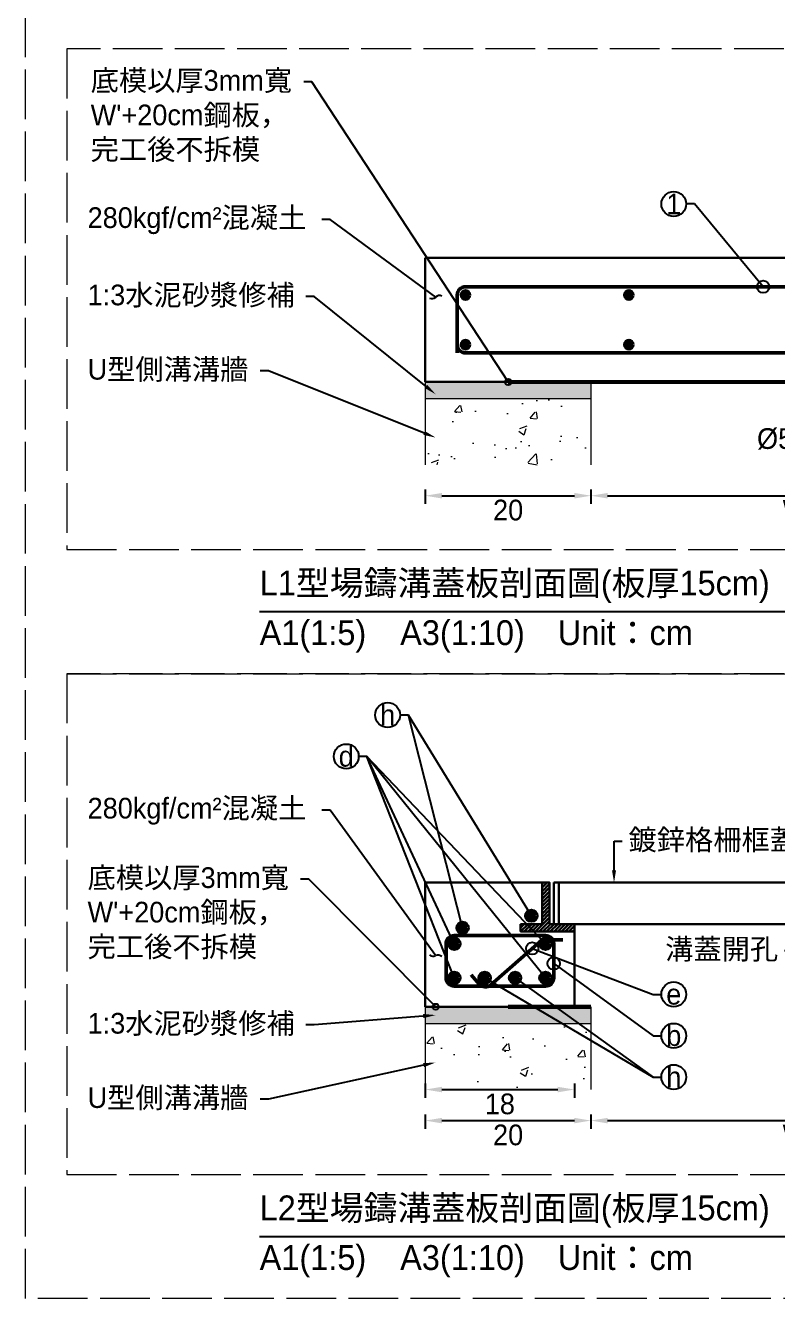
# Model space of a CAD drawing. Extents: x -2931 to 4779, y -2120 to 304.
# Drawn here: x -970.9 to -789.3, y -1307.5 to -999.8 of the extents above; entities that cross this region are included whole.
import ezdxf
from ezdxf import colors
from ezdxf.entities.mleader import LeaderData, LeaderLine
from ezdxf.math import Vec2, Vec3

# ---------------------------------------------------------------- set-up
doc = ezdxf.new("R2010")
doc.units = 0
doc.header["$MEASUREMENT"] = 0
doc.linetypes.add('ACAD_ISO02W100', pattern=[15, 12, -3])
doc.layers.add('一、4.基本-隱藏', color=9, linetype='ACAD_ISO02W100', lineweight=20, plot=False)
doc.layers.add('三、3.文字-註解文字', color=2, linetype='Continuous')
for name, color, linetype, lineweight in [('二、1.繪圖-既有設施', 8, 'Continuous', 20), ('二、2.繪圖-施作項目', 181, 'Continuous', 30), ('二、5.繪圖-鋼筋', 60, 'Continuous', 50), ('二、6.繪圖-其他施作項目', 35, 'Continuous', 30)]:
    doc.layers.add(name, color=color, linetype=linetype, lineweight=lineweight)
doc.styles.add('次圖名(詳圖)', font='MS PGothic.ttf', dxfattribs={"height": 6})
doc.styles.add('註解文字', font='MS PGothic.ttf', dxfattribs={"height": 5})
doc.dimstyles.new('註解文字', dxfattribs={"dimtxt": 5, "dimasz": 4, "dimexe": 2, "dimexo": 2.5, "dimgap": 1, "dimtad": 2, "dimzin": 0, "dimdsep": 46, "dimtxsty": '註解文字', "dimcen": 0.1, "dimclrd": 256, "dimclre": 256, "dimclrt": 256, "dimadec": 0, "dimazin": 0, "dimtfac": 1, "dimtofl": 0, "dimtmove": 0, "dimatfit": 3, "dimfxl": 1.5, "dimfxlon": 1, "dimtolj": 1, "dimtzin": 0, "dimlwd": -1, "dimlwe": -1, "dimarcsym": 1})

# ---------------------------------------------------------------- blocks, each defined once
blk = doc.blocks.new('_Integral')
at = {"color": 0, "linetype": 'ByBlock', "lineweight": -2}
for centre, start, end in [((0.44, -0.09), 102, 168), ((-0.44, 0.09), 282, 348)]:
    blk.add_arc(centre, 0.454, start, end, dxfattribs=at)
blk = doc.blocks.new('_Small')
at = {"color": 0, "linetype": 'ByBlock', "lineweight": -2}
blk.add_circle((0, 0), 0.25, dxfattribs=at)
blk = doc.blocks.new('*D149')
at = {"layer": 'Defpoints', "color": 0, "transparency": 16777216}
for p in [(-874.31, -1083.96), (-834.31, -1083.96), (-834.31, -1113.46)]:
    blk.add_point(p, dxfattribs=at)
at = {"layer": '三、3.文字-註解文字', "transparency": 16777216}
for p, q in [((-874.31, -1111.96), (-874.31, -1115.46)), ((-870.31, -1113.46), (-838.31, -1113.46)), ((-834.31, -1111.96), (-834.31, -1115.46))]:
    blk.add_line(p, q, dxfattribs=at)
for points in [[(-870.31, -1112.8), (-870.31, -1114.13), (-874.31, -1113.46)], [(-838.31, -1112.8), (-838.31, -1114.13), (-834.31, -1113.46)]]:
    blk.add_solid(points, dxfattribs=at)
at = {"layer": '三、3.文字-註解文字', "transparency": 16777216, "insert": (-854.31, -1116.96), "char_height": 5, "attachment_point": 5, "style": '註解文字'}
blk.add_mtext('\\A1;20', dxfattribs=at)
blk = doc.blocks.new('*D150')
at = {"layer": 'Defpoints', "color": 0, "transparency": 16777216}
for p in [(-834.31, -1083.96), (-734.31, -1083.96), (-734.31, -1113.46)]:
    blk.add_point(p, dxfattribs=at)
at = {"layer": '三、3.文字-註解文字', "transparency": 16777216}
for p, q in [((-834.31, -1111.96), (-834.31, -1115.46)), ((-830.31, -1113.46), (-738.31, -1113.46)), ((-734.31, -1111.96), (-734.31, -1115.46))]:
    blk.add_line(p, q, dxfattribs=at)
for points in [[(-830.31, -1112.8), (-830.31, -1114.13), (-834.31, -1113.46)], [(-738.31, -1112.8), (-738.31, -1114.13), (-734.31, -1113.46)]]:
    blk.add_solid(points, dxfattribs=at)
at = {"layer": '三、3.文字-註解文字', "transparency": 16777216, "insert": (-784.31, -1116.96), "char_height": 5, "attachment_point": 5, "style": '註解文字'}
blk.add_mtext("\\A1;W'", dxfattribs=at)
blk = doc.blocks.new('*D184')
at = {"layer": 'Defpoints', "color": 0, "transparency": 16777216}
for p in [(-874.31, -1236.96), (-834.31, -1236.96), (-834.31, -1264.46)]:
    blk.add_point(p, dxfattribs=at)
at = {"layer": '三、3.文字-註解文字', "transparency": 16777216}
for p, q in [((-874.31, -1262.96), (-874.31, -1266.46)), ((-834.31, -1262.96), (-834.31, -1266.46)), ((-870.31, -1264.46), (-838.31, -1264.46))]:
    blk.add_line(p, q, dxfattribs=at)
for points in [[(-870.31, -1263.8), (-870.31, -1265.13), (-874.31, -1264.46)], [(-838.31, -1263.8), (-838.31, -1265.13), (-834.31, -1264.46)]]:
    blk.add_solid(points, dxfattribs=at)
at = {"layer": '三、3.文字-註解文字', "transparency": 16777216, "insert": (-854.31, -1267.96), "char_height": 5, "attachment_point": 5, "style": '註解文字'}
blk.add_mtext('\\A1;20', dxfattribs=at)
blk = doc.blocks.new('*D185')
at = {"layer": 'Defpoints', "color": 0, "transparency": 16777216}
for p in [(-834.31, -1236.96), (-734.31, -1236.96), (-734.31, -1264.46)]:
    blk.add_point(p, dxfattribs=at)
at = {"layer": '三、3.文字-註解文字', "transparency": 16777216}
for p, q in [((-834.31, -1262.96), (-834.31, -1266.46)), ((-734.31, -1262.96), (-734.31, -1266.46)), ((-830.31, -1264.46), (-738.31, -1264.46))]:
    blk.add_line(p, q, dxfattribs=at)
for points in [[(-830.31, -1263.8), (-830.31, -1265.13), (-834.31, -1264.46)], [(-738.31, -1263.8), (-738.31, -1265.13), (-734.31, -1264.46)]]:
    blk.add_solid(points, dxfattribs=at)
at = {"layer": '三、3.文字-註解文字', "transparency": 16777216, "insert": (-784.31, -1267.96), "char_height": 5, "attachment_point": 5, "style": '註解文字'}
blk.add_mtext("\\A1;W'", dxfattribs=at)
blk = doc.blocks.new('*D191')
at = {"layer": 'Defpoints', "color": 0, "transparency": 16777216}
for p in [(-874.31, -1236.96), (-838.31, -1236.96), (-838.31, -1256.96)]:
    blk.add_point(p, dxfattribs=at)
at = {"layer": '三、3.文字-註解文字', "transparency": 16777216}
for p, q in [((-874.31, -1255.46), (-874.31, -1258.96)), ((-870.31, -1256.96), (-842.31, -1256.96)), ((-838.31, -1255.46), (-838.31, -1258.96))]:
    blk.add_line(p, q, dxfattribs=at)
for points in [[(-870.31, -1256.3), (-870.31, -1257.63), (-874.31, -1256.96)], [(-842.31, -1256.3), (-842.31, -1257.63), (-838.31, -1256.96)]]:
    blk.add_solid(points, dxfattribs=at)
at = {"layer": '三、3.文字-註解文字', "transparency": 16777216, "insert": (-856.31, -1260.46), "char_height": 5, "attachment_point": 5, "style": '註解文字'}
blk.add_mtext('\\A1;18', dxfattribs=at)

msp = doc.modelspace()

# ---------------------------------------------------------------- hatches: boundary and pattern name
at = {"layer": '二、1.繪圖-既有設施'}
h = msp.add_hatch(dxfattribs=at)
h.set_pattern_fill('CROSS', color=256, scale=0.2)
h.set_pattern_definition([(0, (-455993.2273, -667058.6937), (1.27, 1.27), [0.635, -1.905]), (90, (-455992.9098, -667059.0112), (-1.27, 1.27), [0.635, -1.905])])
h.paths.add_polyline_path([(-694.307, -1085.964), (-734.307, -1085.964), (-734.307, -1089.964), (-694.307, -1089.964)])
h.paths.add_polyline_path([(-834.307, -1085.964), (-874.307, -1085.964), (-874.307, -1089.964), (-834.307, -1089.964)])
h = msp.add_hatch(dxfattribs=at)
h.set_pattern_fill('AR-CONC', color=256, scale=0.1)
h.set_pattern_definition([(50, (-455993.227, -667058.694), (18.2184669, -1.59390855), [1.905, -20.955]), (355, (-455993.227, -667058.694), (-3.52434214, 19.10568452), [1.524, -16.7640584]), (100.4514447, (-455991.709, -667058.826), (14.6941247, 17.5117752), [1.6190009, -17.80902446]), (46.1842, (-455993.227, -667053.614), (27.1079041, -4.2042328), [2.8575, -31.4325]), (96.6355576, (-455990.968, -667053.964), (23.7404134, 24.7426125), [2.4285023, -26.7135608]), (351.184151, (-455993.227, -667053.614), (23.7404134, 24.7426125), [2.2859967, -25.1459732]), (21, (-455990.687, -667054.884), (15.16143913, -10.22651982), [1.905, -20.955]), (326, (-455990.687, -667054.884), (6.18020283, 18.4187966), [1.524, -16.764]), (71.451445, (-455989.424, -667055.736), (21.34164193, 8.1922769), [1.6190009, -17.80899376]), (37.5, (-455993.227, -667058.6937), (0.308860325, 8.455503887), [0, -16.5608, 0, -17.018, 0, -16.8275]), (7.5, (-455993.227, -667058.694), (6.68196625, 10.01805748), [0, -9.7028, 0, -16.1798, 0, -6.4135]), (327.5, (-455998.8915, -667058.694), (13.559059517, -0.5728744), [0, -6.35, 0, -19.812, 0, -26.289]), (317.5, (-456001.431, -667058.694), (14.81291814, 2.5426491), [0, -8.255, 0, -13.1572, 0, -18.669])])
h.paths.add_polyline_path([(-734.307, -1105.964), (-694.307, -1105.964), (-694.307, -1089.964), (-734.307, -1089.964)])
h.paths.add_polyline_path([(-874.307, -1105.964), (-834.307, -1105.964), (-834.307, -1089.964), (-874.307, -1089.964)])
h = msp.add_hatch(dxfattribs=at)
h.set_pattern_fill('CROSS', color=256, scale=0.2)
h.set_pattern_definition([(0, (-456233.2273, -667209.6937), (1.27, 1.27), [0.635, -1.905]), (90, (-456232.9098, -667210.0112), (-1.27, 1.27), [0.635, -1.905])])
h.paths.add_polyline_path([(-694.307, -1236.964), (-734.307, -1236.964), (-734.307, -1240.964), (-694.307, -1240.964)])
h.paths.add_polyline_path([(-834.307, -1236.964), (-838.307, -1236.964), (-874.307, -1236.964), (-874.307, -1240.964), (-834.307, -1240.964)])
h = msp.add_hatch(dxfattribs=at)
h.set_pattern_fill('AR-CONC', color=256, scale=0.1)
h.set_pattern_definition([(50, (-456233.227, -667209.694), (18.2184669, -1.59390855), [1.905, -20.955]), (355, (-456233.227, -667209.694), (-3.52434214, 19.10568452), [1.524, -16.7640584]), (100.4514447, (-456231.709, -667209.826), (14.6941247, 17.5117752), [1.6190009, -17.80902446]), (46.1842, (-456233.227, -667204.614), (27.1079041, -4.2042328), [2.8575, -31.4325]), (96.6355576, (-456230.968, -667204.964), (23.7404134, 24.7426125), [2.4285023, -26.7135608]), (351.184151, (-456233.227, -667204.614), (23.7404134, 24.7426125), [2.2859967, -25.1459732]), (21, (-456230.687, -667205.884), (15.16143913, -10.22651982), [1.905, -20.955]), (326, (-456230.687, -667205.884), (6.18020283, 18.4187966), [1.524, -16.764]), (71.451445, (-456229.424, -667206.736), (21.34164193, 8.1922769), [1.6190009, -17.80899376]), (37.5, (-456233.227, -667209.6937), (0.308860325, 8.455503887), [0, -16.5608, 0, -17.018, 0, -16.8275]), (7.5, (-456233.227, -667209.694), (6.68196625, 10.01805748), [0, -9.7028, 0, -16.1798, 0, -6.4135]), (327.5, (-456238.8915, -667209.694), (13.559059517, -0.5728744), [0, -6.35, 0, -19.812, 0, -26.289]), (317.5, (-456241.431, -667209.694), (14.81291814, 2.5426491), [0, -8.255, 0, -13.1572, 0, -18.669])])
h.paths.add_polyline_path([(-734.307, -1256.964), (-694.307, -1256.964), (-694.307, -1240.964), (-734.307, -1240.964)])
h.paths.add_polyline_path([(-874.307, -1256.964), (-834.307, -1256.964), (-834.307, -1240.964), (-874.307, -1240.964)])
at = {"layer": '二、5.繪圖-鋼筋'}
h = msp.add_hatch(color=256, dxfattribs=at)
h.dxf.hatch_style = 1
h.paths.add_polyline_path([(-863.607, -1064.964, 1), (-865.607, -1064.964, 1)])
h = msp.add_hatch(color=256, dxfattribs=at)
h.dxf.hatch_style = 1
h.paths.add_polyline_path([(-824.167, -1064.964, 1), (-826.167, -1064.964, 1)])
h = msp.add_hatch(color=256, dxfattribs=at)
h.dxf.hatch_style = 1
h.paths.add_polyline_path([(-863.607, -1076.964, 1), (-865.607, -1076.964, 1)])
h = msp.add_hatch(color=256, dxfattribs=at)
h.dxf.hatch_style = 1
h.paths.add_polyline_path([(-824.167, -1076.964, 1), (-826.167, -1076.964, 1)])
h = msp.add_hatch(color=256, dxfattribs=at)
h.dxf.hatch_style = 1
h.paths.add_polyline_path([(-847.707, -1214.964, 1), (-849.707, -1214.964, 1)])
h = msp.add_hatch(color=256, dxfattribs=at)
h.dxf.hatch_style = 1
h.paths.add_polyline_path([(-864.307, -1217.864, 1), (-866.307, -1217.864, 1)])
h = msp.add_hatch(color=256, dxfattribs=at)
h.dxf.hatch_style = 1
h.paths.add_polyline_path([(-866.307, -1221.764, 1), (-868.307, -1221.764, 1)])
h = msp.add_hatch(color=256, dxfattribs=at)
h.dxf.hatch_style = 1
h.paths.add_polyline_path([(-844.307, -1221.764, 1), (-846.307, -1221.764, 1)])
h = msp.add_hatch(color=256, dxfattribs=at)
h.dxf.hatch_style = 1
h.paths.add_polyline_path([(-866.307, -1229.964, 1), (-868.307, -1229.964, 1)])
h = msp.add_hatch(color=256, dxfattribs=at)
h.dxf.hatch_style = 1
h.paths.add_polyline_path([(-858.967, -1229.964, 1), (-860.967, -1229.964, 1)])
h = msp.add_hatch(color=256, dxfattribs=at)
h.dxf.hatch_style = 1
h.paths.add_polyline_path([(-851.627, -1229.964, 1), (-853.627, -1229.964, 1)])
h = msp.add_hatch(color=256, dxfattribs=at)
h.dxf.hatch_style = 1
h.paths.add_polyline_path([(-844.307, -1229.964, 1), (-846.307, -1229.964, 1)])
at = {"layer": '二、6.繪圖-其他施作項目'}
h = msp.add_hatch(dxfattribs=at)
h.set_pattern_fill('ANSI31', color=256, scale=0.2)
h.set_pattern_definition([(45, (1611.3614, -3248.019), (-0.4490128, 0.4490128), [])])
h.paths.add_polyline_path([(-844.307, -1206.964), (-846.107, -1206.964), (-846.107, -1216.964), (-851.307, -1216.964), (-851.307, -1218.764), (-838.307, -1218.764), (-838.307, -1216.964), (-844.307, -1216.964)])
h.paths.add_polyline_path([(-732.307, -1216.964), (-738.307, -1216.964), (-738.307, -1218.764), (-725.307, -1218.764), (-725.307, -1216.964), (-730.507, -1216.964), (-730.507, -1206.964), (-732.307, -1206.964)])

# ---------------------------------------------------------------- linework, layer by layer
at = {"layer": '一、4.基本-隱藏'}
for points in [[(-970.855, -800.464), (-190.855, -800.464), (-190.855, -1307.464), (-970.855, -1307.464)], [(-607.759, -1005.464), (-960.855, -1005.464), (-960.855, -1126.464), (-607.759, -1126.464)], [(-607.759, -1156.464), (-960.855, -1156.464), (-960.855, -1277.464), (-607.759, -1277.464)]]:
    msp.add_lwpolyline(points, close=True, dxfattribs=at)
for points in [[(-960.855, -1126.464), (-607.759, -1126.464)], [(-960.855, -1156.464), (-607.759, -1156.464)]]:
    msp.add_lwpolyline(points, dxfattribs=at)
at = {"layer": '三、3.文字-註解文字'}
for points in [[(-914.307, -1141.464), (-654.307, -1141.464)], [(-914.307, -1292.464), (-654.307, -1292.464)]]:
    msp.add_lwpolyline(points, dxfattribs=at)
for centre in [(-814.307, -1042.964), (-883.407, -1166.464), (-893.407, -1176.464), (-814.307, -1233.964), (-814.307, -1243.964), (-814.307, -1253.964)]:
    msp.add_circle(centre, 3, dxfattribs=at)
at = {"layer": '二、1.繪圖-既有設施'}
for points in [[(-874.307, -1085.964), (-874.307, -1105.964)], [(-834.307, -1085.964), (-834.307, -1105.964)], [(-874.307, -1089.964), (-834.307, -1089.964)], [(-874.307, -1236.964), (-874.307, -1256.964)], [(-838.307, -1236.964), (-834.307, -1236.964)], [(-834.307, -1236.964), (-834.307, -1256.964)], [(-874.307, -1240.964), (-834.307, -1240.964)]]:
    msp.add_lwpolyline(points, dxfattribs=at)
at = {"layer": '二、2.繪圖-施作項目'}
for points in [[(-874.307, -1055.964), (-730.307, -1055.964)], [(-874.307, -1055.964), (-874.307, -1085.964)], [(-874.307, -1085.964), (-694.307, -1085.964)], [(-874.307, -1206.964), (-846.107, -1206.964)], [(-874.307, -1206.964), (-874.307, -1236.964)], [(-838.307, -1216.964), (-838.307, -1236.964)], [(-874.307, -1236.964), (-838.307, -1236.964)]]:
    msp.add_lwpolyline(points, dxfattribs=at)
at = {"layer": '二、5.繪圖-鋼筋'}
for points in [[(-704.007, -1078.964), (-864.607, -1078.964, -0.4142136), (-866.607, -1076.964), (-866.607, -1064.964, -0.4142136), (-864.607, -1062.964), (-704.007, -1062.964, -0.4142136), (-702.007, -1064.964), (-702.007, -1076.964, -0.4142136)], [(-843.307, -1229.964), (-843.307, -1221.764, 0.4142136), (-845.307, -1219.764), (-867.307, -1219.764, 0.4142136), (-869.307, -1221.764), (-869.307, -1229.964, 0.4142136), (-867.307, -1231.964), (-845.307, -1231.964, 0.4142136)]]:
    msp.add_lwpolyline(points, format="xyb", close=True, dxfattribs=at)
msp.add_lwpolyline([(-866.607, -1070.964), (-866.607, -1078.964)], dxfattribs=at)
msp.add_lwpolyline([(-863.271, -1229.211), (-861.288, -1231.463, 0.4142136), (-858.466, -1231.643), (-846.674, -1221.263, -0.1824306), (-845.352, -1220.764), (-841.107, -1220.764)], format="xyb", dxfattribs=at)
for centre in [(-864.607, -1064.964), (-825.167, -1064.964), (-864.607, -1076.964), (-825.167, -1076.964), (-848.707, -1214.964), (-865.307, -1217.864), (-867.307, -1221.764), (-845.307, -1221.764), (-867.307, -1229.964), (-859.967, -1229.964), (-852.627, -1229.964), (-845.307, -1229.964)]:
    msp.add_circle(centre, 1, dxfattribs=at)
at = {"layer": '二、6.繪圖-其他施作項目', "linetype": 'Continuous', "const_width": 1}
for points in [[(-854.307, -1085.964), (-714.307, -1085.964)], [(-854.307, -1236.964), (-834.307, -1236.964)]]:
    msp.add_lwpolyline(points, dxfattribs=at)
at = {"layer": '二、6.繪圖-其他施作項目'}
msp.add_lwpolyline([(-851.307, -1216.964), (-846.107, -1216.964), (-846.107, -1206.964), (-844.307, -1206.964), (-844.307, -1216.964), (-838.307, -1216.964), (-838.307, -1218.764), (-851.307, -1218.764)], close=True, dxfattribs=at)
for points in [[(-843.307, -1206.964), (-843.307, -1216.964)], [(-843.307, -1206.964), (-733.307, -1206.964)], [(-842.107, -1206.964), (-842.107, -1216.964)], [(-843.307, -1216.964), (-733.307, -1216.964)]]:
    msp.add_lwpolyline(points, dxfattribs=at)

# ---------------------------------------------------------------- texts
at = {"layer": '三、3.文字-註解文字'}
for s, width, gutter_width, insert, char_height, attachment_point, style in [('1', 8.38231, 30, (-814.307, -1042.964), 5, 5, '註解文字'), ('{\\fMS PGothic|b0|i0|c128|p34;L1型場鑄溝蓋板剖面圖(板厚1}5{\\fMS PGothic|b0|i0|c128|p34;cm)}', 215.37549, 15, (-914.307, -1135.464), 6, 4, '次圖名(詳圖)'), ('{\\fMS PGothic|b0|i0|c128|p34;A1(1:}5{\\fMS PGothic|b0|i0|c128|p34;)\u3000A3(1:}1{\\fMS PGothic|b0|i0|c128|p34;0)^IUnit：cm}', 136.03259, 15, (-914.307, -1147.464), 6, 4, '次圖名(詳圖)'), ('h', 8.38231, 30, (-883.407, -1166.464), 5, 5, '註解文字'), ('d', 8.38231, 30, (-893.407, -1176.464), 5, 5, '註解文字'), ('e', 8.38231, 30, (-814.307, -1233.964), 5, 5, '註解文字'), ('b', 8.38231, 30, (-814.307, -1243.964), 5, 5, '註解文字'), ('h', 8.38231, 30, (-814.307, -1253.964), 5, 5, '註解文字'), ('{\\fMS PGothic|b0|i0|c128|p34;L2型場鑄溝蓋板剖面圖(板厚1}5{\\fMS PGothic|b0|i0|c128|p34;cm)}', 215.37549, 15, (-914.307, -1286.464), 6, 4, '次圖名(詳圖)'), ('{\\fMS PGothic|b0|i0|c128|p34;A1(1:}5{\\fMS PGothic|b0|i0|c128|p34;)\u3000A3(1:}1{\\fMS PGothic|b0|i0|c128|p34;0)^IUnit：cm}', 136.03259, 15, (-914.307, -1298.464), 6, 4, '次圖名(詳圖)')]:
    msp.add_mtext_dynamic_manual_height_columns(s, width=width, gutter_width=gutter_width, heights=[0], dxfattribs=dict(at, insert=insert, char_height=char_height, attachment_point=attachment_point, style=style))

# ---------------------------------------------------------------- dimensions: what is measured, and where the dimension line sits
for base, p1, p2, text, picture, middle in [((-834.307, -1113.464), (-874.307, -1083.964), (-834.307, -1083.964), '20', '*D149', (-854.307, -1116.964)), ((-734.307, -1113.464), (-834.307, -1083.964), (-734.307, -1083.964), "W'", '*D150', (-784.307, -1116.964)), ((-834.307, -1264.464), (-874.307, -1236.964), (-834.307, -1236.964), '20', '*D184', (-854.307, -1267.964)), ((-838.307, -1256.964), (-874.307, -1236.964), (-838.307, -1236.964), '18', '*D191', (-856.307, -1260.464)), ((-734.307, -1264.464), (-834.307, -1236.964), (-734.307, -1236.964), "W'", '*D185', (-784.307, -1267.964))]:
    dim = msp.add_linear_dim(base=base, p1=p1, p2=p2, text=text, dimstyle='註解文字', dxfattribs=at)
    dim.commit()
    dim.dimension.update_dxf_attribs({"geometry": picture, "text_midpoint": middle})

# ---------------------------------------------------------------- leaders
ml = msp.add_multileader_mtext('Standard', dxfattribs=at)
ml.set_content("{\\fMS PGothic|b0|i0|c128|p34;底模以厚3mm寬}W'{\\fMS PGothic|b0|i0|c128|p34;+20cm鋼板，完工後不拆模}", color=256, style='註解文字')
ml.set_leader_properties(color=144, linetype='ByLayer', lineweight=-1)
ml.set_arrow_properties(name='SMALL')
ml.build(insert=Vec2(0, 0))
ml.multileader.update_dxf_attribs({"dogleg_length": 2, "arrow_head_size": 3})
ctx = ml.context
ctx.base_point, ctx.char_height, ctx.arrow_head_size, ctx.landing_gap_size, ctx.plane_origin = Vec3(-956.616, -1013.447), 5, 3, 1.5, Vec3(-817.606, -1107.453)
notes = []
notes.append((ctx, [(1, (1, 1, 0), (-901.673, -1013.447), (-1, 0), 2, [(0, [(-854.307, -1085.964)], 0, [])])]))
ctx.mtext.insert, ctx.mtext.width, ctx.mtext.flow_direction = Vec3(-955.116, -1010.606), 52.46559, 5
ml = msp.add_multileader_mtext('Standard', dxfattribs=at)
ml.set_content('{\\fMS PGothic|b0|i0|c128|p34; }', color=256, style='註解文字')
ml.set_leader_properties(color=144, linetype='ByLayer', lineweight=-1)
ml.set_arrow_properties(name='SMALL')
ml.build(insert=Vec2(0, 0))
ml.multileader.update_dxf_attribs({"dogleg_length": 2, "arrow_head_size": 6})
ctx = ml.context
ctx.base_point, ctx.char_height, ctx.arrow_head_size, ctx.landing_gap_size, ctx.plane_origin = Vec3(-816.523, -1042.964), 5, 6, 1.5, Vec3(-792.718, -1049.618)
ctx.text_align_type = 2
notes.append((ctx, [(0, (1, 1, 0), (-809.307, -1042.964), (-1, 0), 2, [(0, [(-792.718, -1062.964)], 0, [])])]))
ctx.mtext.insert, ctx.mtext.alignment, ctx.mtext.flow_direction = Vec3(-812.807, -1040.464), 3, 5
ml = msp.add_multileader_mtext('Standard', dxfattribs=at)
ml.set_content('280kgf/cm²混凝土', color=256, style='註解文字')
ml.set_leader_properties(color=144, linetype='ByLayer', lineweight=-1)
ml.set_arrow_properties(name='INTEGRAL')
ml.build(insert=Vec2(0, 0))
ml.multileader.update_dxf_attribs({"dogleg_length": 2, "arrow_head_size": 3})
ctx = ml.context
ctx.base_point, ctx.char_height, ctx.arrow_head_size, ctx.landing_gap_size, ctx.plane_origin = Vec3(-957.355, -1046.743), 5, 3, 1.5, Vec3(-817.606, -1094.305)
notes.append((ctx, [(1, (1, 1, 0), (-897.298, -1046.743), (-1, 0), 2, [(0, [(-871.807, -1065.464)], 0, [])])]))
ctx.mtext.insert, ctx.mtext.width, ctx.mtext.flow_direction = Vec3(-955.855, -1043.76), 107.51878, 5
ml = msp.add_multileader_mtext('Standard', dxfattribs=at)
ml.set_content('1:3水泥砂漿修補', color=256, style='註解文字')
ml.set_leader_properties(color=144, linetype='ByLayer', lineweight=-1)
ml.build(insert=Vec2(0, 0))
ml.multileader.update_dxf_attribs({"dogleg_length": 2, "arrow_head_size": 3})
ctx = ml.context
ctx.base_point, ctx.char_height, ctx.arrow_head_size, ctx.landing_gap_size, ctx.plane_origin = Vec3(-957.355, -1065.284), 5, 3, 1.5, Vec3(-814.061, -1142.714)
notes.append((ctx, [(1, (1, 1, 0), (-901.162, -1065.284), (-1, 0), 2, [(0, [(-871.807, -1088.946)], 0, [])])]))
ctx.mtext.insert, ctx.mtext.width, ctx.mtext.defined_height, ctx.mtext.flow_direction = Vec3(-955.855, -1062.444), 75.70236, 7.957, 5
ml = msp.add_multileader_mtext('Standard', dxfattribs=at)
ml.set_content('{\\fMS PGothic|b0|i0|c128|p34;U型側溝}溝牆', color=256, style='註解文字')
ml.set_leader_properties(color=144, linetype='ByLayer', lineweight=-1)
ml.build(insert=Vec2(0, 0))
ml.multileader.update_dxf_attribs({"dogleg_length": 2, "arrow_head_size": 3})
ctx = ml.context
ctx.base_point, ctx.char_height, ctx.arrow_head_size, ctx.landing_gap_size, ctx.plane_origin = Vec3(-957.355, -1083.313), 5, 3, 1.5, Vec3(-814.061, -1155.658)
notes.append((ctx, [(1, (1, 1, 0), (-912.213, -1083.313), (-1, 0), 2, [(0, [(-871.807, -1099.419)], 0, [])])]))
ctx.mtext.insert, ctx.mtext.width, ctx.mtext.defined_height, ctx.mtext.flow_direction = Vec3(-955.855, -1080.401), 79.19501, 8.736, 5
ml = msp.add_multileader_mtext('Standard', dxfattribs=at)
ml.set_content('%%C5cm(2")開孔{\\fMS PGothic|b0|i0|c128|p34; }', color=256, style='註解文字')
ml.set_leader_properties(color=144, linetype='ByLayer', lineweight=-1)
ml.build(insert=Vec2(0, 0))
ml.multileader.update_dxf_attribs({"dogleg_length": 2, "arrow_head_size": 3})
ctx = ml.context
ctx.base_point, ctx.char_height, ctx.arrow_head_size, ctx.landing_gap_size, ctx.plane_origin = Vec3(-796.267, -1099.964), 5, 3, 1.5, Vec3(-739.307, -1089.964)
ctx.text_align_type = 2
notes.append((ctx, [(0, (1, 1, 0), (-749.307, -1099.964), (-1, 0), 2, [(0, [(-739.307, -1089.964)], 0, [])])]))
ctx.mtext.insert, ctx.mtext.alignment, ctx.mtext.flow_direction = Vec3(-752.807, -1097.152), 3, 5
ml = msp.add_multileader_mtext('Standard', dxfattribs=at)
ml.set_content('{\\fMS PGothic|b0|i0|c128|p34; }', color=256, style='註解文字')
ml.set_leader_properties(color=144, linetype='ByLayer', lineweight=-1)
ml.set_arrow_properties(name='SMALL')
ml.build(insert=Vec2(0, 0))
ml.multileader.update_dxf_attribs({"dogleg_length": 2, "arrow_head_size": 6})
ctx = ml.context
ctx.base_point, ctx.char_height, ctx.arrow_head_size, ctx.landing_gap_size, ctx.plane_origin = Vec3(-885.623, -1166.464), 5, 6, 1.5, Vec3(-864.109, -1183.201)
ctx.text_align_type = 2
notes.append((ctx, [(0, (1, 1, 0), (-878.407, -1166.464), (-1, 0), 2, [(0, [(-848.707, -1214.964)], 0, [])])]))
ctx.mtext.insert, ctx.mtext.alignment, ctx.mtext.flow_direction = Vec3(-881.907, -1163.964), 3, 5
ml = msp.add_multileader_mtext('Standard', dxfattribs=at)
ml.set_content('{\\fMS PGothic|b0|i0|c128|p34; }', color=256, style='註解文字')
ml.set_leader_properties(color=144, linetype='ByLayer', lineweight=-1)
ml.set_arrow_properties(name='SMALL')
ml.build(insert=Vec2(0, 0))
ml.multileader.update_dxf_attribs({"dogleg_length": 2, "arrow_head_size": 6})
ctx = ml.context
ctx.base_point, ctx.char_height, ctx.arrow_head_size, ctx.landing_gap_size, ctx.plane_origin = Vec3(-885.623, -1166.464), 5, 6, 1.5, Vec3(-872.459, -1186.823)
ctx.text_align_type = 2
notes.append((ctx, [(0, (1, 1, 0), (-878.407, -1166.464), (-1, 0), 2, [(0, [(-865.307, -1217.864)], 0, [])])]))
ctx.mtext.insert, ctx.mtext.alignment, ctx.mtext.flow_direction = Vec3(-881.907, -1163.964), 3, 5
ml = msp.add_multileader_mtext('Standard', dxfattribs=at)
ml.set_content('{\\fMS PGothic|b0|i0|c128|p34; }', color=256, style='註解文字')
ml.set_leader_properties(color=144, linetype='ByLayer', lineweight=-1)
ml.set_arrow_properties(name='SMALL')
ml.build(insert=Vec2(0, 0))
ml.multileader.update_dxf_attribs({"dogleg_length": 2, "arrow_head_size": 6})
ctx = ml.context
ctx.base_point, ctx.char_height, ctx.arrow_head_size, ctx.landing_gap_size, ctx.plane_origin = Vec3(-895.623, -1176.464), 5, 6, 1.5, Vec3(-880.709, -1201.101)
ctx.text_align_type = 2
notes.append((ctx, [(0, (1, 1, 0), (-888.407, -1176.464), (-1, 0), 2, [(0, [(-845.307, -1221.764)], 0, [])])]))
ctx.mtext.insert, ctx.mtext.alignment, ctx.mtext.flow_direction = Vec3(-891.907, -1173.964), 3, 5
ml = msp.add_multileader_mtext('Standard', dxfattribs=at)
ml.set_content('{\\fMS PGothic|b0|i0|c128|p34; }', color=256, style='註解文字')
ml.set_leader_properties(color=144, linetype='ByLayer', lineweight=-1)
ml.set_arrow_properties(name='SMALL')
ml.build(insert=Vec2(0, 0))
ml.multileader.update_dxf_attribs({"dogleg_length": 2, "arrow_head_size": 6})
ctx = ml.context
ctx.base_point, ctx.char_height, ctx.arrow_head_size, ctx.landing_gap_size, ctx.plane_origin = Vec3(-895.623, -1176.464), 5, 6, 1.5, Vec3(-882.636, -1206.479)
ctx.text_align_type = 2
notes.append((ctx, [(0, (1, 1, 0), (-888.407, -1176.464), (-1, 0), 2, [(0, [(-867.307, -1221.764)], 0, [])])]))
ctx.mtext.insert, ctx.mtext.alignment, ctx.mtext.flow_direction = Vec3(-891.907, -1173.964), 3, 5
ml = msp.add_multileader_mtext('Standard', dxfattribs=at)
ml.set_content('{\\fMS PGothic|b0|i0|c128|p34; }', color=256, style='註解文字')
ml.set_leader_properties(color=144, linetype='ByLayer', lineweight=-1)
ml.set_arrow_properties(name='SMALL')
ml.build(insert=Vec2(0, 0))
ml.multileader.update_dxf_attribs({"dogleg_length": 2, "arrow_head_size": 6})
ctx = ml.context
ctx.base_point, ctx.char_height, ctx.arrow_head_size, ctx.landing_gap_size, ctx.plane_origin = Vec3(-895.623, -1176.464), 5, 6, 1.5, Vec3(-849.594, -1207.242)
ctx.text_align_type = 2
notes.append((ctx, [(0, (1, 1, 0), (-888.407, -1176.464), (-1, 0), 2, [(0, [(-845.307, -1229.964)], 0, [])])]))
ctx.mtext.insert, ctx.mtext.alignment, ctx.mtext.flow_direction = Vec3(-891.907, -1173.964), 3, 5
ml = msp.add_multileader_mtext('Standard', dxfattribs=at)
ml.set_content('{\\fMS PGothic|b0|i0|c128|p34; }', color=256, style='註解文字')
ml.set_leader_properties(color=144, linetype='ByLayer', lineweight=-1)
ml.set_arrow_properties(name='SMALL')
ml.build(insert=Vec2(0, 0))
ml.multileader.update_dxf_attribs({"dogleg_length": 2, "arrow_head_size": 6})
ctx = ml.context
ctx.base_point, ctx.char_height, ctx.arrow_head_size, ctx.landing_gap_size, ctx.plane_origin = Vec3(-895.623, -1176.464), 5, 6, 1.5, Vec3(-873.115, -1207.69)
ctx.text_align_type = 2
notes.append((ctx, [(0, (1, 1, 0), (-888.407, -1176.464), (-1, 0), 2, [(0, [(-867.307, -1229.964)], 0, [])])]))
ctx.mtext.insert, ctx.mtext.alignment, ctx.mtext.flow_direction = Vec3(-891.907, -1173.964), 3, 5
ml = msp.add_multileader_mtext('Standard', dxfattribs=at)
ml.set_content('280kgf/cm²混凝土', color=256, style='註解文字')
ml.set_leader_properties(color=144, linetype='ByLayer', lineweight=-1)
ml.set_arrow_properties(name='INTEGRAL')
ml.build(insert=Vec2(0, 0))
ml.multileader.update_dxf_attribs({"dogleg_length": 2, "arrow_head_size": 3})
ctx = ml.context
ctx.base_point, ctx.char_height, ctx.arrow_head_size, ctx.landing_gap_size, ctx.plane_origin = Vec3(-957.355, -1189.447), 5, 3, 1.5, Vec3(-817.606, -1287.633)
notes.append((ctx, [(1, (1, 1, 0), (-897.298, -1189.447), (-1, 0), 2, [(0, [(-871.807, -1224.613)], 0, [])])]))
ctx.mtext.insert, ctx.mtext.width, ctx.mtext.flow_direction = Vec3(-955.855, -1186.464), 107.51878, 5
ml = msp.add_multileader_mtext('Standard', dxfattribs=at)
ml.set_content('{\\fMS PGothic|b0|i0|c128|p34;鍍鋅格柵框蓋詳}', color=256, style='註解文字')
ml.set_leader_properties(color=144, linetype='ByLayer', lineweight=-1)
ml.build(insert=Vec2(0, 0))
ml.multileader.update_dxf_attribs({"dogleg_length": 2, "arrow_head_size": 3})
ctx = ml.context
ctx.base_point, ctx.char_height, ctx.arrow_head_size, ctx.landing_gap_size, ctx.plane_origin = Vec3(-826.736, -1196.964), 5, 3, 1.5, Vec3(-846.285, -1253.141)
notes.append((ctx, [(1, (1, 1, 0), (-828.736, -1196.964), (1, 0), 2, [(0, [(-828.736, -1206.964)], 0, [])])]))
ctx.mtext.insert, ctx.mtext.width, ctx.mtext.flow_direction = Vec3(-825.236, -1194.109), 50.82195, 5
ml = msp.add_multileader_mtext('Standard', dxfattribs=at)
ml.set_content("{\\fMS PGothic|b0|i0|c128|p34;底模以厚3mm寬}W'{\\fMS PGothic|b0|i0|c128|p34;+20cm鋼板，完工後不拆模}", color=256, style='註解文字')
ml.set_leader_properties(color=144, linetype='ByLayer', lineweight=-1)
ml.set_arrow_properties(name='SMALL')
ml.build(insert=Vec2(0, 0))
ml.multileader.update_dxf_attribs({"dogleg_length": 2, "arrow_head_size": 3})
ctx = ml.context
ctx.base_point, ctx.char_height, ctx.arrow_head_size, ctx.landing_gap_size, ctx.plane_origin = Vec3(-957.355, -1206.095), 5, 3, 1.5, Vec3(-817.606, -1300.781)
notes.append((ctx, [(1, (1, 1, 0), (-902.412, -1206.095), (-1, 0), 2, [(0, [(-871.807, -1236.964)], 0, [])])]))
ctx.mtext.insert, ctx.mtext.width, ctx.mtext.flow_direction = Vec3(-955.855, -1203.254), 51.8533, 5
ml = msp.add_multileader_mtext('Standard', dxfattribs=at)
ml.set_content('溝蓋開孔', color=256, style='註解文字')
ml.set_leader_properties(color=144, linetype='ByLayer', lineweight=-1)
ml.build(insert=Vec2(0, 0))
ml.multileader.update_dxf_attribs({"dogleg_length": 2, "arrow_head_size": 3})
ctx = ml.context
ctx.base_point, ctx.char_height, ctx.arrow_head_size, ctx.landing_gap_size, ctx.plane_origin = Vec3(-818.933, -1223.409), 5, 3, 1.5, Vec3(-796.376, -1263.141)
ctx.text_align_type = 2
notes.append((ctx, [(0, (1, 1, 0), (-785.609, -1223.409), (-1, 0), 2, [(0, [(-778.828, -1216.964)], 0, [])])]))
ctx.mtext.insert, ctx.mtext.width, ctx.mtext.alignment, ctx.mtext.flow_direction = Vec3(-789.109, -1220.497), 29.56865, 3, 5
ml = msp.add_multileader_mtext('Standard', dxfattribs=at)
ml.set_content('{\\fMS PGothic|b0|i0|c128|p34; }', color=256, style='註解文字')
ml.set_leader_properties(color=144, linetype='ByLayer', lineweight=-1)
ml.set_arrow_properties(name='SMALL')
ml.build(insert=Vec2(0, 0))
ml.multileader.update_dxf_attribs({"dogleg_length": 2, "arrow_head_size": 6})
ctx = ml.context
ctx.base_point, ctx.char_height, ctx.arrow_head_size, ctx.landing_gap_size, ctx.plane_origin = Vec3(-817.307, -1233.964), 5, 6, 1.5, Vec3(-880.709, -1193.601)
notes.append((ctx, [(1, (1, 1, 0), (-819.307, -1233.964), (1, 0), 2, [(0, [(-848.496, -1222.867)], 0, [])])]))
ctx.mtext.insert, ctx.mtext.flow_direction = Vec3(-815.807, -1231.464), 5
ml = msp.add_multileader_mtext('Standard', dxfattribs=at)
ml.set_content('{\\fMS PGothic|b0|i0|c128|p34; }', color=256, style='註解文字')
ml.set_leader_properties(color=144, linetype='ByLayer', lineweight=-1)
ml.set_arrow_properties(name='SMALL')
ml.build(insert=Vec2(0, 0))
ml.multileader.update_dxf_attribs({"dogleg_length": 2, "arrow_head_size": 6})
ctx = ml.context
ctx.base_point, ctx.char_height, ctx.arrow_head_size, ctx.landing_gap_size, ctx.plane_origin = Vec3(-817.307, -1243.964), 5, 6, 1.5, Vec3(-880.709, -1198.601)
notes.append((ctx, [(1, (1, 1, 0), (-819.307, -1243.964), (1, 0), 2, [(0, [(-843.307, -1226.498)], 0, [])])]))
ctx.mtext.insert, ctx.mtext.flow_direction = Vec3(-815.807, -1241.464), 5
ml = msp.add_multileader_mtext('Standard', dxfattribs=at)
ml.set_content('{\\fMS PGothic|b0|i0|c128|p34; }', color=256, style='註解文字')
ml.set_leader_properties(color=144, linetype='ByLayer', lineweight=-1)
ml.set_arrow_properties(name='SMALL')
ml.build(insert=Vec2(0, 0))
ml.multileader.update_dxf_attribs({"dogleg_length": 2, "arrow_head_size": 6})
ctx = ml.context
ctx.base_point, ctx.char_height, ctx.arrow_head_size, ctx.landing_gap_size, ctx.plane_origin = Vec3(-817.307, -1253.964), 5, 6, 1.5, Vec3(-880.709, -1208.601)
notes.append((ctx, [(1, (1, 1, 0), (-819.307, -1253.964), (1, 0), 2, [(0, [(-859.967, -1229.964)], 0, [])])]))
ctx.mtext.insert, ctx.mtext.flow_direction = Vec3(-815.807, -1251.464), 5
ml = msp.add_multileader_mtext('Standard', dxfattribs=at)
ml.set_content('{\\fMS PGothic|b0|i0|c128|p34; }', color=256, style='註解文字')
ml.set_leader_properties(color=144, linetype='ByLayer', lineweight=-1)
ml.set_arrow_properties(name='SMALL')
ml.build(insert=Vec2(0, 0))
ml.multileader.update_dxf_attribs({"dogleg_length": 2, "arrow_head_size": 6})
ctx = ml.context
ctx.base_point, ctx.char_height, ctx.arrow_head_size, ctx.landing_gap_size, ctx.plane_origin = Vec3(-817.307, -1253.964), 5, 6, 1.5, Vec3(-878.205, -1200.674)
notes.append((ctx, [(1, (1, 1, 0), (-819.307, -1253.964), (1, 0), 2, [(0, [(-852.627, -1229.964)], 0, [])])]))
ctx.mtext.insert, ctx.mtext.flow_direction = Vec3(-815.807, -1251.464), 5
ml = msp.add_multileader_mtext('Standard', dxfattribs=at)
ml.set_content('1:3水泥砂漿修補', color=256, style='註解文字')
ml.set_leader_properties(color=144, linetype='ByLayer', lineweight=-1)
ml.build(insert=Vec2(0, 0))
ml.multileader.update_dxf_attribs({"dogleg_length": 2, "arrow_head_size": 3})
ctx = ml.context
ctx.base_point, ctx.char_height, ctx.arrow_head_size, ctx.landing_gap_size, ctx.plane_origin = Vec3(-957.355, -1241.284), 5, 3, 1.5, Vec3(-814.061, -1293.714)
notes.append((ctx, [(1, (1, 1, 0), (-901.162, -1241.284), (-1, 0), 2, [(0, [(-871.807, -1238.964)], 0, [])])]))
ctx.mtext.insert, ctx.mtext.width, ctx.mtext.defined_height, ctx.mtext.flow_direction = Vec3(-955.855, -1238.444), 75.70236, 7.957, 5
ml = msp.add_multileader_mtext('Standard', dxfattribs=at)
ml.set_content('{\\fMS PGothic|b0|i0|c128|p34;U型側溝}溝{\\fMS PGothic|b0|i0|c128|p34;牆}', color=256, style='註解文字')
ml.set_leader_properties(color=144, linetype='ByLayer', lineweight=-1)
ml.build(insert=Vec2(0, 0))
ml.multileader.update_dxf_attribs({"dogleg_length": 2, "arrow_head_size": 3})
ctx = ml.context
ctx.base_point, ctx.char_height, ctx.arrow_head_size, ctx.landing_gap_size, ctx.plane_origin = Vec3(-957.355, -1259.313), 5, 3, 1.5, Vec3(-814.061, -1306.658)
notes.append((ctx, [(1, (1, 1, 0), (-912.213, -1259.313), (-1, 0), 2, [(0, [(-871.807, -1250.419)], 0, [])])]))
ctx.mtext.insert, ctx.mtext.width, ctx.mtext.defined_height, ctx.mtext.flow_direction = Vec3(-955.855, -1256.401), 79.19501, 8.736, 5
for ctx, leaders in notes:
    for number, flags, end, landing, length, lines in leaders:
        leader = LeaderData()
        leader.index, (leader.has_last_leader_line, leader.has_dogleg_vector, leader.attachment_direction) = number, flags
        leader.last_leader_point, leader.dogleg_vector, leader.dogleg_length = Vec3(end), Vec3(landing), length
        for number, points, colour, breaks in lines:
            line = LeaderLine()
            line.index, line.vertices, line.color, line.breaks = number, Vec3.list(points), colors.encode_raw_color(colour), breaks
            leader.lines.append(line)
        ctx.leaders.append(leader)

doc.saveas('drawing.dxf')
